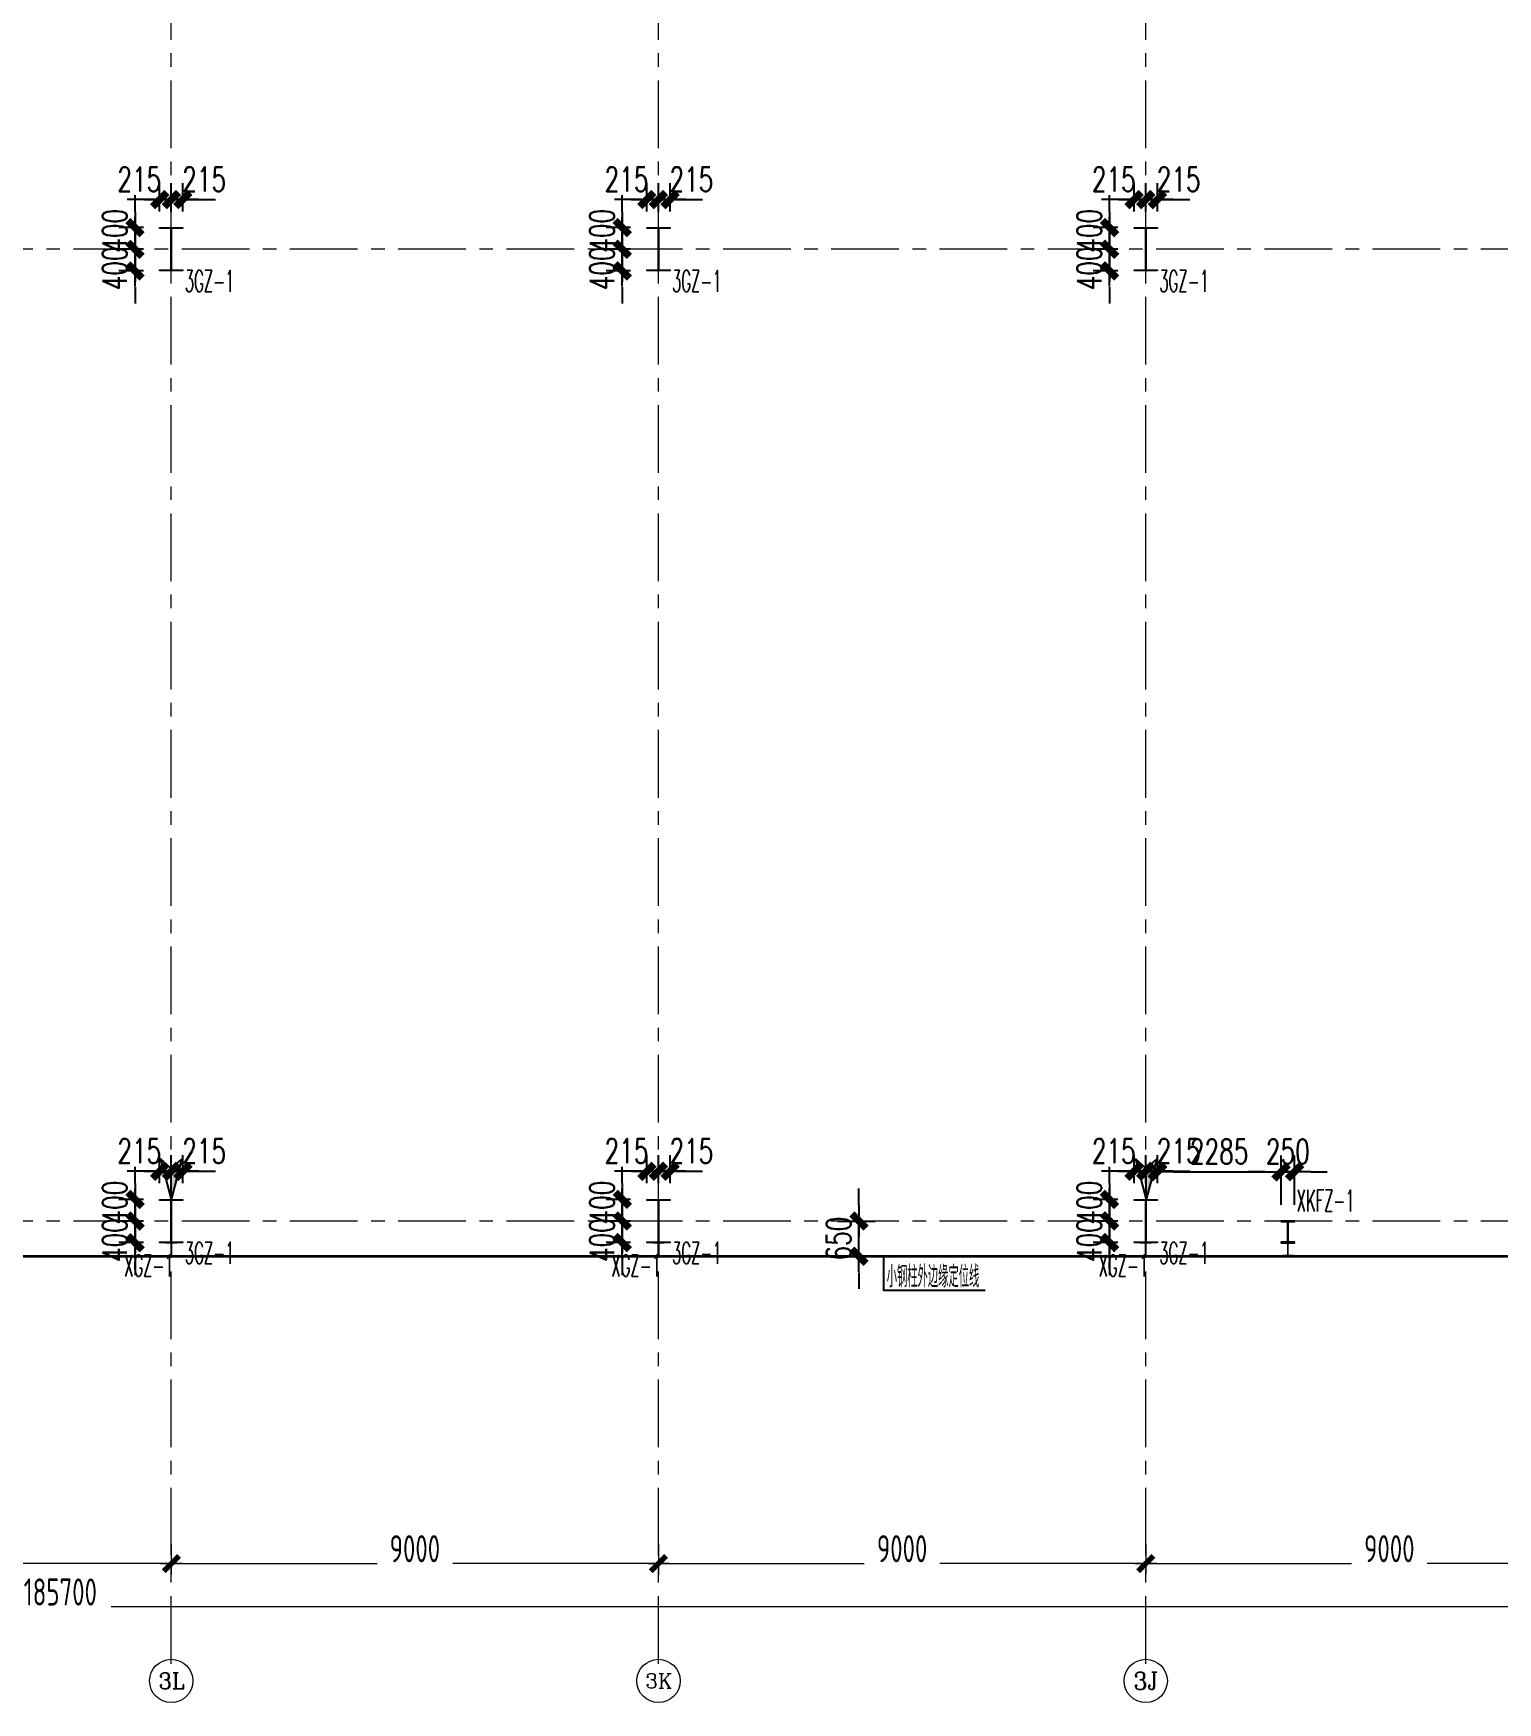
# Model space of a CAD drawing. Extents: x -1201378 to 2367219, y -619313 to 244905.
# Drawn here: x 123695 to 150742, y -264144 to -233310 of the extents above; entities that cross this region are included whole.
import ezdxf
from ezdxf.enums import TextEntityAlignment as Align

# ---------------------------------------------------------------- set-up
doc = ezdxf.new("R2010")
doc.units = 0
doc.header["$LTSCALE"] = 1000
doc.linetypes.add('CENTER', pattern=[2, 1.25, -0.25, 0.25, -0.25])
doc.linetypes.add('HIDDEN', pattern=[0.375, 0.25, -0.125])
doc.layers.get('0').update_dxf_attribs({"linetype": 'CONTINUOUS'})
doc.layers.get('Defpoints').update_dxf_attribs({"linetype": 'CONTINUOUS'})
for name, color, linetype in [('A-AXIS-DP', 126, 'CONTINUOUS'), ('A-WINDOW', 140, 'CONTINUOUS'), ('S-CJGC', 5, 'CONTINUOUS'), ('S-DIMZ', 115, 'CONTINUOUS'), ('S-SGJ', 21, 'CONTINUOUS'), ('S-SHAPE2', 165, 'HIDDEN')]:
    doc.layers.add(name, color=color, linetype=linetype)
for name, color, linetype, lineweight in [('S-axis', 111, 'CONTINUOUS', 0), ('S-col', 2, 'CONTINUOUS', 0), ('S-dote', 5, 'CENTER', 0)]:
    doc.layers.add(name, color=color, linetype=linetype, lineweight=lineweight)
doc.styles.add('_TCH_AXIS', font='COMPLEX', dxfattribs={"bigfont": 'GBCBIG'})
doc.styles.add('SS1', font='tj-romans1.shx', dxfattribs={"width": 0.7, "bigfont": 'tj-hztxt1.shx'})
doc.styles.add('TSSD_Dimension', font='tssdeng.shx', dxfattribs={"width": 0.7, "bigfont": 'hztxt.shx'})
doc.dimstyles.new('S-150-ARCHI', dxfattribs={"dimscale": 150, "dimtxt": 3, "dimasz": 2, "dimexe": 2, "dimexo": 2, "dimgap": 1, "dimtad": 1, "dimdec": 0, "dimzin": 0, "dimdsep": 46, "dimtxsty": 'SS1', "dimblk1": 'TT', "dimblk2": 'TT', "dimsah": 1, "dimcen": 1, "dimclrd": 256, "dimclre": 256, "dimclrt": 256, "dimadec": 0, "dimazin": 0, "dimtfac": 1, "dimtdec": 0, "dimtix": 1, "dimtmove": 2, "dimatfit": 0, "dimldrblk": 'TT', "dimfxl": 2, "dimtolj": 1, "dimtzin": 0, "dimarcsym": 0})
doc.dimstyles.new('TSSD_200_200', dxfattribs={"dimtxt": 500, "dimasz": 200, "dimexe": 200, "dimexo": 500, "dimgap": 200, "dimtad": 1, "dimdec": 0, "dimzin": 0, "dimdsep": 46, "dimtxsty": 'TSSD_Dimension', "dimblk": 'ARCHTICK', "dimcen": 0, "dimdle": 200, "dimclrt": 7, "dimadec": 0, "dimazin": 0, "dimtfac": 1, "dimtdec": 0, "dimtix": 1, "dimtmove": 2, "dimatfit": 3, "dimfxl": 1, "dimtolj": 1, "dimtzin": 0, "dimarcsym": 0})

# ---------------------------------------------------------------- blocks, each defined once
blk = doc.blocks.new('w42343243')
at = {"layer": 'S-col'}
blk.add_lwpolyline([(-165069, 621020), (-164639, 621020), (-164639, 621002), (-164848, 621002), (-164848, 620238), (-164639, 620238), (-164639, 620220), (-165069, 620220), (-165069, 620238), (-164860, 620238), (-164860, 621002), (-165069, 621002)], close=True, dxfattribs=at)
blk = doc.blocks.new('42343')
at = {"layer": 'A-WINDOW'}
for p in [(-54000, -53750), (-45000, -53750), (-36000, -53750), (-54000, -71700), (-45000, -71700), (-36000, -71700)]:
    blk.add_blockref('w42343243', p, dxfattribs=at)
blk = doc.blocks.new('_ArchTick')
at = {"color": 0, "linetype": 'ByBlock', "const_width": 0.5}
blk.add_lwpolyline([(-0.71, -0.71), (0.71, 0.71)], dxfattribs=at)
blk = doc.blocks.new('*D497')
at = {"layer": 'Defpoints', "color": 0, "transparency": 16777216}
for p in [(-182758, -360718), (-173758, -360718), (-173758, -361576)]:
    blk.add_point(p, dxfattribs=at)
at = {"layer": 'S-axis', "color": 0, "lineweight": -2, "transparency": 16777216}
for p, q in [((-182758, -361218), (-182758, -361776)), ((-173758, -361218), (-173758, -361776)), ((-182958, -361576), (-178957, -361576)), ((-173558, -361576), (-177560, -361576))]:
    blk.add_line(p, q, dxfattribs=at)
at = {"layer": 'S-axis', "color": 0, "lineweight": -2, "transparency": 16777216, "xscale": 200, "yscale": 200, "zscale": 200, "rotation": 180}
blk.add_blockref('_ArchTick', (-182758, -361576), dxfattribs=at)
at = {"layer": 'S-axis', "color": 0, "lineweight": -2, "transparency": 16777216, "xscale": 200, "yscale": 200, "zscale": 200}
blk.add_blockref('_ArchTick', (-173758, -361576), dxfattribs=at)
at = {"layer": 'S-axis', "color": 7, "transparency": 16777216, "insert": (-178258, -361301), "char_height": 500, "attachment_point": 5, "style": 'TSSD_Dimension'}
blk.add_mtext('\\A1;9000', dxfattribs=at)
blk = doc.blocks.new('*D498')
at = {"layer": 'Defpoints', "color": 0, "transparency": 16777216}
for p in [(-173758, -360718), (-164758, -360718), (-164758, -361576)]:
    blk.add_point(p, dxfattribs=at)
at = {"layer": 'S-axis', "color": 0, "lineweight": -2, "transparency": 16777216}
for p, q in [((-173758, -361218), (-173758, -361776)), ((-164758, -361218), (-164758, -361776)), ((-173958, -361576), (-169957, -361576)), ((-164558, -361576), (-168560, -361576))]:
    blk.add_line(p, q, dxfattribs=at)
at = {"layer": 'S-axis', "color": 0, "lineweight": -2, "transparency": 16777216, "xscale": 200, "yscale": 200, "zscale": 200, "rotation": 180}
blk.add_blockref('_ArchTick', (-173758, -361576), dxfattribs=at)
at = {"layer": 'S-axis', "color": 0, "lineweight": -2, "transparency": 16777216, "xscale": 200, "yscale": 200, "zscale": 200}
blk.add_blockref('_ArchTick', (-164758, -361576), dxfattribs=at)
at = {"layer": 'S-axis', "color": 7, "transparency": 16777216, "insert": (-169258, -361301), "char_height": 500, "attachment_point": 5, "style": 'TSSD_Dimension'}
blk.add_mtext('\\A1;9000', dxfattribs=at)
blk = doc.blocks.new('*D499')
at = {"layer": 'Defpoints', "color": 0, "transparency": 16777216}
for p in [(-164758, -360718), (-155758, -360718), (-155758, -361576)]:
    blk.add_point(p, dxfattribs=at)
at = {"layer": 'S-axis', "color": 0, "lineweight": -2, "transparency": 16777216}
for p, q in [((-164758, -361218), (-164758, -361776)), ((-155758, -361218), (-155758, -361776)), ((-164958, -361576), (-160957, -361576)), ((-155558, -361576), (-159560, -361576))]:
    blk.add_line(p, q, dxfattribs=at)
at = {"layer": 'S-axis', "color": 0, "lineweight": -2, "transparency": 16777216, "xscale": 200, "yscale": 200, "zscale": 200, "rotation": 180}
blk.add_blockref('_ArchTick', (-164758, -361576), dxfattribs=at)
at = {"layer": 'S-axis', "color": 0, "lineweight": -2, "transparency": 16777216, "xscale": 200, "yscale": 200, "zscale": 200}
blk.add_blockref('_ArchTick', (-155758, -361576), dxfattribs=at)
at = {"layer": 'S-axis', "color": 7, "transparency": 16777216, "insert": (-160258, -361301), "char_height": 500, "attachment_point": 5, "style": 'TSSD_Dimension'}
blk.add_mtext('\\A1;9000', dxfattribs=at)
blk = doc.blocks.new('*D500')
at = {"layer": 'Defpoints', "color": 0, "transparency": 16777216}
for p in [(-155758, -360718), (-146758, -360718), (-146758, -361576)]:
    blk.add_point(p, dxfattribs=at)
at = {"layer": 'S-axis', "color": 0, "lineweight": -2, "transparency": 16777216}
for p, q in [((-155758, -361218), (-155758, -361776)), ((-146758, -361218), (-146758, -361776)), ((-155958, -361576), (-151957, -361576)), ((-146558, -361576), (-150560, -361576))]:
    blk.add_line(p, q, dxfattribs=at)
at = {"layer": 'S-axis', "color": 0, "lineweight": -2, "transparency": 16777216, "xscale": 200, "yscale": 200, "zscale": 200, "rotation": 180}
blk.add_blockref('_ArchTick', (-155758, -361576), dxfattribs=at)
at = {"layer": 'S-axis', "color": 0, "lineweight": -2, "transparency": 16777216, "xscale": 200, "yscale": 200, "zscale": 200}
blk.add_blockref('_ArchTick', (-146758, -361576), dxfattribs=at)
at = {"layer": 'S-axis', "color": 7, "transparency": 16777216, "insert": (-151258, -361301), "char_height": 500, "attachment_point": 5, "style": 'TSSD_Dimension'}
blk.add_mtext('\\A1;9000', dxfattribs=at)
blk = doc.blocks.new('*D458')
at = {"layer": 'Defpoints', "color": 0, "transparency": 16777216}
for p in [(-268658, -360818), (-82958, -360818), (-82958, -362376)]:
    blk.add_point(p, dxfattribs=at)
at = {"layer": 'S-axis', "color": 0, "lineweight": -2, "transparency": 16777216}
for p, q in [((-268658, -361318), (-268658, -362576)), ((-82958, -361318), (-82958, -362576)), ((-268858, -362376), (-176749, -362376)), ((-82758, -362376), (-174868, -362376))]:
    blk.add_line(p, q, dxfattribs=at)
at = {"layer": 'S-axis', "color": 0, "lineweight": -2, "transparency": 16777216, "xscale": 200, "yscale": 200, "zscale": 200, "rotation": 180}
blk.add_blockref('_ArchTick', (-268658, -362376), dxfattribs=at)
at = {"layer": 'S-axis', "color": 0, "lineweight": -2, "transparency": 16777216, "xscale": 200, "yscale": 200, "zscale": 200}
blk.add_blockref('_ArchTick', (-82958, -362376), dxfattribs=at)
at = {"layer": 'S-axis', "color": 7, "transparency": 16777216, "insert": (-175808, -362101), "char_height": 500, "attachment_point": 5, "style": 'TSSD_Dimension'}
blk.add_mtext('\\A1;185700', dxfattribs=at)
blk = doc.blocks.new('TT')
blk.add_line((-0.97, 0), (0.97, 0))
at = {"const_width": 0.45}
blk.add_lwpolyline([(-0.44, -0.44), (0.44, 0.44)], dxfattribs=at)
blk = doc.blocks.new('*D3876')
at = {"layer": 'Defpoints', "color": 0, "transparency": 16777216}
for p in [(126242, -254330), (126242, -254848), (126457, -254848)]:
    blk.add_point(p, dxfattribs=at)
at = {"layer": 'S-DIMZ', "lineweight": -2, "transparency": 16777216}
for p, q in [((126242, -254548), (126242, -254030)), ((126457, -254548), (126457, -254030)), ((125942, -254330), (125642, -254330)), ((126457, -254330), (126242, -254330)), ((126757, -254330), (127057, -254330))]:
    blk.add_line(p, q, dxfattribs=at)
at = {"layer": 'S-DIMZ', "lineweight": -2, "transparency": 16777216, "xscale": 300, "yscale": 300, "zscale": 300}
blk.add_blockref('TT', (126242, -254330), dxfattribs=at)
at = {"layer": 'S-DIMZ', "lineweight": -2, "transparency": 16777216, "xscale": 300, "yscale": 300, "zscale": 300, "rotation": 180}
blk.add_blockref('TT', (126457, -254330), dxfattribs=at)
at = {"layer": 'S-DIMZ', "transparency": 16777216, "insert": (126850, -253955), "char_height": 450, "attachment_point": 5, "style": 'SS1'}
blk.add_mtext('\\A1;215', dxfattribs=at)
blk = doc.blocks.new('*D3877')
at = {"layer": 'Defpoints', "color": 0, "transparency": 16777216}
for p in [(126027, -254330), (126027, -254848), (126242, -254848)]:
    blk.add_point(p, dxfattribs=at)
at = {"layer": 'S-DIMZ', "lineweight": -2, "transparency": 16777216}
for p, q in [((126027, -254548), (126027, -254030)), ((126242, -254548), (126242, -254030)), ((125727, -254330), (125427, -254330)), ((126242, -254330), (126027, -254330)), ((126542, -254330), (126842, -254330))]:
    blk.add_line(p, q, dxfattribs=at)
at = {"layer": 'S-DIMZ', "lineweight": -2, "transparency": 16777216, "xscale": 300, "yscale": 300, "zscale": 300}
blk.add_blockref('TT', (126027, -254330), dxfattribs=at)
at = {"layer": 'S-DIMZ', "lineweight": -2, "transparency": 16777216, "xscale": 300, "yscale": 300, "zscale": 300, "rotation": 180}
blk.add_blockref('TT', (126242, -254330), dxfattribs=at)
at = {"layer": 'S-DIMZ', "transparency": 16777216, "insert": (125651, -253955), "char_height": 450, "attachment_point": 5, "style": 'SS1'}
blk.add_mtext('\\A1;215', dxfattribs=at)
blk = doc.blocks.new('*D3878')
at = {"layer": 'Defpoints', "color": 0, "transparency": 16777216}
for p in [(126027, -254848), (125573, -255248), (126027, -255248)]:
    blk.add_point(p, dxfattribs=at)
at = {"layer": 'S-DIMZ', "lineweight": -2, "transparency": 16777216}
for p, q in [((125573, -254548), (125573, -254248)), ((125727, -254848), (125273, -254848)), ((125573, -254848), (125573, -255248)), ((125727, -255248), (125273, -255248)), ((125573, -255548), (125573, -255848))]:
    blk.add_line(p, q, dxfattribs=at)
at = {"layer": 'S-DIMZ', "lineweight": -2, "transparency": 16777216, "xscale": 300, "yscale": 300, "zscale": 300}
for p, rotation in [((125573, -254848), 270), ((125573, -255248), 90)]:
    blk.add_blockref('TT', p, dxfattribs=dict(at, rotation=rotation))
at = {"layer": 'S-DIMZ', "transparency": 16777216, "insert": (125198, -254908), "char_height": 450, "attachment_point": 5, "rotation": 90, "style": 'SS1'}
blk.add_mtext('\\A1;400', dxfattribs=at)
blk = doc.blocks.new('*D3879')
at = {"layer": 'Defpoints', "color": 0, "transparency": 16777216}
for p in [(126027, -255248), (125573, -255648), (126027, -255648)]:
    blk.add_point(p, dxfattribs=at)
at = {"layer": 'S-DIMZ', "lineweight": -2, "transparency": 16777216}
for p, q in [((125573, -254948), (125573, -254648)), ((125727, -255248), (125273, -255248)), ((125573, -255248), (125573, -255648)), ((125727, -255648), (125273, -255648)), ((125573, -255948), (125573, -256248))]:
    blk.add_line(p, q, dxfattribs=at)
at = {"layer": 'S-DIMZ', "lineweight": -2, "transparency": 16777216, "xscale": 300, "yscale": 300, "zscale": 300}
for p, rotation in [((125573, -255248), 270), ((125573, -255648), 90)]:
    blk.add_blockref('TT', p, dxfattribs=dict(at, rotation=rotation))
at = {"layer": 'S-DIMZ', "transparency": 16777216, "insert": (125198, -255602), "char_height": 450, "attachment_point": 5, "rotation": 90, "style": 'SS1'}
blk.add_mtext('\\A1;400', dxfattribs=at)
blk = doc.blocks.new('*D3880')
at = {"layer": 'Defpoints', "color": 0, "transparency": 16777216}
for p in [(135242, -254330), (135242, -254848), (135457, -254848)]:
    blk.add_point(p, dxfattribs=at)
at = {"layer": 'S-DIMZ', "lineweight": -2, "transparency": 16777216}
for p, q in [((135242, -254548), (135242, -254030)), ((135457, -254548), (135457, -254030)), ((134942, -254330), (134642, -254330)), ((135457, -254330), (135242, -254330)), ((135757, -254330), (136057, -254330))]:
    blk.add_line(p, q, dxfattribs=at)
at = {"layer": 'S-DIMZ', "lineweight": -2, "transparency": 16777216, "xscale": 300, "yscale": 300, "zscale": 300}
blk.add_blockref('TT', (135242, -254330), dxfattribs=at)
at = {"layer": 'S-DIMZ', "lineweight": -2, "transparency": 16777216, "xscale": 300, "yscale": 300, "zscale": 300, "rotation": 180}
blk.add_blockref('TT', (135457, -254330), dxfattribs=at)
at = {"layer": 'S-DIMZ', "transparency": 16777216, "insert": (135850, -253955), "char_height": 450, "attachment_point": 5, "style": 'SS1'}
blk.add_mtext('\\A1;215', dxfattribs=at)
blk = doc.blocks.new('*D3881')
at = {"layer": 'Defpoints', "color": 0, "transparency": 16777216}
for p in [(135027, -254330), (135027, -254848), (135242, -254848)]:
    blk.add_point(p, dxfattribs=at)
at = {"layer": 'S-DIMZ', "lineweight": -2, "transparency": 16777216}
for p, q in [((135027, -254548), (135027, -254030)), ((135242, -254548), (135242, -254030)), ((134727, -254330), (134427, -254330)), ((135242, -254330), (135027, -254330)), ((135542, -254330), (135842, -254330))]:
    blk.add_line(p, q, dxfattribs=at)
at = {"layer": 'S-DIMZ', "lineweight": -2, "transparency": 16777216, "xscale": 300, "yscale": 300, "zscale": 300}
blk.add_blockref('TT', (135027, -254330), dxfattribs=at)
at = {"layer": 'S-DIMZ', "lineweight": -2, "transparency": 16777216, "xscale": 300, "yscale": 300, "zscale": 300, "rotation": 180}
blk.add_blockref('TT', (135242, -254330), dxfattribs=at)
at = {"layer": 'S-DIMZ', "transparency": 16777216, "insert": (134651, -253955), "char_height": 450, "attachment_point": 5, "style": 'SS1'}
blk.add_mtext('\\A1;215', dxfattribs=at)
blk = doc.blocks.new('*D3882')
at = {"layer": 'Defpoints', "color": 0, "transparency": 16777216}
for p in [(135027, -254848), (134573, -255248), (135027, -255248)]:
    blk.add_point(p, dxfattribs=at)
at = {"layer": 'S-DIMZ', "lineweight": -2, "transparency": 16777216}
for p, q in [((134573, -254548), (134573, -254248)), ((134727, -254848), (134273, -254848)), ((134573, -254848), (134573, -255248)), ((134727, -255248), (134273, -255248)), ((134573, -255548), (134573, -255848))]:
    blk.add_line(p, q, dxfattribs=at)
at = {"layer": 'S-DIMZ', "lineweight": -2, "transparency": 16777216, "xscale": 300, "yscale": 300, "zscale": 300}
for p, rotation in [((134573, -254848), 270), ((134573, -255248), 90)]:
    blk.add_blockref('TT', p, dxfattribs=dict(at, rotation=rotation))
at = {"layer": 'S-DIMZ', "transparency": 16777216, "insert": (134198, -254908), "char_height": 450, "attachment_point": 5, "rotation": 90, "style": 'SS1'}
blk.add_mtext('\\A1;400', dxfattribs=at)
blk = doc.blocks.new('*D3883')
at = {"layer": 'Defpoints', "color": 0, "transparency": 16777216}
for p in [(135027, -255248), (134573, -255648), (135027, -255648)]:
    blk.add_point(p, dxfattribs=at)
at = {"layer": 'S-DIMZ', "lineweight": -2, "transparency": 16777216}
for p, q in [((134573, -254948), (134573, -254648)), ((134727, -255248), (134273, -255248)), ((134573, -255248), (134573, -255648)), ((134727, -255648), (134273, -255648)), ((134573, -255948), (134573, -256248))]:
    blk.add_line(p, q, dxfattribs=at)
at = {"layer": 'S-DIMZ', "lineweight": -2, "transparency": 16777216, "xscale": 300, "yscale": 300, "zscale": 300}
for p, rotation in [((134573, -255248), 270), ((134573, -255648), 90)]:
    blk.add_blockref('TT', p, dxfattribs=dict(at, rotation=rotation))
at = {"layer": 'S-DIMZ', "transparency": 16777216, "insert": (134198, -255602), "char_height": 450, "attachment_point": 5, "rotation": 90, "style": 'SS1'}
blk.add_mtext('\\A1;400', dxfattribs=at)
blk = doc.blocks.new('*D3884')
at = {"layer": 'Defpoints', "color": 0, "transparency": 16777216}
for p in [(144242, -254330), (144242, -254848), (144457, -254848)]:
    blk.add_point(p, dxfattribs=at)
at = {"layer": 'S-DIMZ', "lineweight": -2, "transparency": 16777216}
for p, q in [((144242, -254548), (144242, -254030)), ((144457, -254548), (144457, -254030)), ((143942, -254330), (143642, -254330)), ((144457, -254330), (144242, -254330)), ((144757, -254330), (145057, -254330))]:
    blk.add_line(p, q, dxfattribs=at)
at = {"layer": 'S-DIMZ', "lineweight": -2, "transparency": 16777216, "xscale": 300, "yscale": 300, "zscale": 300}
blk.add_blockref('TT', (144242, -254330), dxfattribs=at)
at = {"layer": 'S-DIMZ', "lineweight": -2, "transparency": 16777216, "xscale": 300, "yscale": 300, "zscale": 300, "rotation": 180}
blk.add_blockref('TT', (144457, -254330), dxfattribs=at)
at = {"layer": 'S-DIMZ', "transparency": 16777216, "insert": (144850, -253955), "char_height": 450, "attachment_point": 5, "style": 'SS1'}
blk.add_mtext('\\A1;215', dxfattribs=at)
blk = doc.blocks.new('*D3885')
at = {"layer": 'Defpoints', "color": 0, "transparency": 16777216}
for p in [(144027, -254330), (144027, -254848), (144242, -254848)]:
    blk.add_point(p, dxfattribs=at)
at = {"layer": 'S-DIMZ', "lineweight": -2, "transparency": 16777216}
for p, q in [((144027, -254548), (144027, -254030)), ((144242, -254548), (144242, -254030)), ((143727, -254330), (143427, -254330)), ((144242, -254330), (144027, -254330)), ((144542, -254330), (144842, -254330))]:
    blk.add_line(p, q, dxfattribs=at)
at = {"layer": 'S-DIMZ', "lineweight": -2, "transparency": 16777216, "xscale": 300, "yscale": 300, "zscale": 300}
blk.add_blockref('TT', (144027, -254330), dxfattribs=at)
at = {"layer": 'S-DIMZ', "lineweight": -2, "transparency": 16777216, "xscale": 300, "yscale": 300, "zscale": 300, "rotation": 180}
blk.add_blockref('TT', (144242, -254330), dxfattribs=at)
at = {"layer": 'S-DIMZ', "transparency": 16777216, "insert": (143651, -253955), "char_height": 450, "attachment_point": 5, "style": 'SS1'}
blk.add_mtext('\\A1;215', dxfattribs=at)
blk = doc.blocks.new('*D3886')
at = {"layer": 'Defpoints', "color": 0, "transparency": 16777216}
for p in [(144027, -254848), (143573, -255248), (144027, -255248)]:
    blk.add_point(p, dxfattribs=at)
at = {"layer": 'S-DIMZ', "lineweight": -2, "transparency": 16777216}
for p, q in [((143573, -254548), (143573, -254248)), ((143727, -254848), (143273, -254848)), ((143573, -254848), (143573, -255248)), ((143727, -255248), (143273, -255248)), ((143573, -255548), (143573, -255848))]:
    blk.add_line(p, q, dxfattribs=at)
at = {"layer": 'S-DIMZ', "lineweight": -2, "transparency": 16777216, "xscale": 300, "yscale": 300, "zscale": 300}
for p, rotation in [((143573, -254848), 270), ((143573, -255248), 90)]:
    blk.add_blockref('TT', p, dxfattribs=dict(at, rotation=rotation))
at = {"layer": 'S-DIMZ', "transparency": 16777216, "insert": (143198, -254908), "char_height": 450, "attachment_point": 5, "rotation": 90, "style": 'SS1'}
blk.add_mtext('\\A1;400', dxfattribs=at)
blk = doc.blocks.new('*D3887')
at = {"layer": 'Defpoints', "color": 0, "transparency": 16777216}
for p in [(144027, -255248), (143573, -255648), (144027, -255648)]:
    blk.add_point(p, dxfattribs=at)
at = {"layer": 'S-DIMZ', "lineweight": -2, "transparency": 16777216}
for p, q in [((143573, -254948), (143573, -254648)), ((143727, -255248), (143273, -255248)), ((143573, -255248), (143573, -255648)), ((143727, -255648), (143273, -255648)), ((143573, -255948), (143573, -256248))]:
    blk.add_line(p, q, dxfattribs=at)
at = {"layer": 'S-DIMZ', "lineweight": -2, "transparency": 16777216, "xscale": 300, "yscale": 300, "zscale": 300}
for p, rotation in [((143573, -255248), 270), ((143573, -255648), 90)]:
    blk.add_blockref('TT', p, dxfattribs=dict(at, rotation=rotation))
at = {"layer": 'S-DIMZ', "transparency": 16777216, "insert": (143198, -255602), "char_height": 450, "attachment_point": 5, "rotation": 90, "style": 'SS1'}
blk.add_mtext('\\A1;400', dxfattribs=at)
blk = doc.blocks.new('*D3996')
at = {"layer": 'Defpoints', "color": 0, "transparency": 16777216}
for p in [(126242, -236380), (126242, -236898), (126457, -236898)]:
    blk.add_point(p, dxfattribs=at)
at = {"layer": 'S-DIMZ', "lineweight": -2, "transparency": 16777216}
for p, q in [((126242, -236598), (126242, -236080)), ((126457, -236598), (126457, -236080)), ((125942, -236380), (125642, -236380)), ((126457, -236380), (126242, -236380)), ((126757, -236380), (127057, -236380))]:
    blk.add_line(p, q, dxfattribs=at)
at = {"layer": 'S-DIMZ', "lineweight": -2, "transparency": 16777216, "xscale": 300, "yscale": 300, "zscale": 300}
blk.add_blockref('TT', (126242, -236380), dxfattribs=at)
at = {"layer": 'S-DIMZ', "lineweight": -2, "transparency": 16777216, "xscale": 300, "yscale": 300, "zscale": 300, "rotation": 180}
blk.add_blockref('TT', (126457, -236380), dxfattribs=at)
at = {"layer": 'S-DIMZ', "transparency": 16777216, "insert": (126850, -236005), "char_height": 450, "attachment_point": 5, "style": 'SS1'}
blk.add_mtext('\\A1;215', dxfattribs=at)
blk = doc.blocks.new('*D3997')
at = {"layer": 'Defpoints', "color": 0, "transparency": 16777216}
for p in [(126027, -236380), (126027, -236898), (126242, -236898)]:
    blk.add_point(p, dxfattribs=at)
at = {"layer": 'S-DIMZ', "lineweight": -2, "transparency": 16777216}
for p, q in [((126027, -236598), (126027, -236080)), ((126242, -236598), (126242, -236080)), ((125727, -236380), (125427, -236380)), ((126242, -236380), (126027, -236380)), ((126542, -236380), (126842, -236380))]:
    blk.add_line(p, q, dxfattribs=at)
at = {"layer": 'S-DIMZ', "lineweight": -2, "transparency": 16777216, "xscale": 300, "yscale": 300, "zscale": 300}
blk.add_blockref('TT', (126027, -236380), dxfattribs=at)
at = {"layer": 'S-DIMZ', "lineweight": -2, "transparency": 16777216, "xscale": 300, "yscale": 300, "zscale": 300, "rotation": 180}
blk.add_blockref('TT', (126242, -236380), dxfattribs=at)
at = {"layer": 'S-DIMZ', "transparency": 16777216, "insert": (125651, -236005), "char_height": 450, "attachment_point": 5, "style": 'SS1'}
blk.add_mtext('\\A1;215', dxfattribs=at)
blk = doc.blocks.new('*D3998')
at = {"layer": 'Defpoints', "color": 0, "transparency": 16777216}
for p in [(126027, -236898), (125573, -237298), (126027, -237298)]:
    blk.add_point(p, dxfattribs=at)
at = {"layer": 'S-DIMZ', "lineweight": -2, "transparency": 16777216}
for p, q in [((125573, -236598), (125573, -236298)), ((125727, -236898), (125273, -236898)), ((125573, -236898), (125573, -237298)), ((125727, -237298), (125273, -237298)), ((125573, -237598), (125573, -237898))]:
    blk.add_line(p, q, dxfattribs=at)
at = {"layer": 'S-DIMZ', "lineweight": -2, "transparency": 16777216, "xscale": 300, "yscale": 300, "zscale": 300}
for p, rotation in [((125573, -236898), 270), ((125573, -237298), 90)]:
    blk.add_blockref('TT', p, dxfattribs=dict(at, rotation=rotation))
at = {"layer": 'S-DIMZ', "transparency": 16777216, "insert": (125198, -236958), "char_height": 450, "attachment_point": 5, "rotation": 90, "style": 'SS1'}
blk.add_mtext('\\A1;400', dxfattribs=at)
blk = doc.blocks.new('*D3999')
at = {"layer": 'Defpoints', "color": 0, "transparency": 16777216}
for p in [(126027, -237298), (125573, -237698), (126027, -237698)]:
    blk.add_point(p, dxfattribs=at)
at = {"layer": 'S-DIMZ', "lineweight": -2, "transparency": 16777216}
for p, q in [((125573, -236998), (125573, -236698)), ((125727, -237298), (125273, -237298)), ((125573, -237298), (125573, -237698)), ((125727, -237698), (125273, -237698)), ((125573, -237998), (125573, -238298))]:
    blk.add_line(p, q, dxfattribs=at)
at = {"layer": 'S-DIMZ', "lineweight": -2, "transparency": 16777216, "xscale": 300, "yscale": 300, "zscale": 300}
for p, rotation in [((125573, -237298), 270), ((125573, -237698), 90)]:
    blk.add_blockref('TT', p, dxfattribs=dict(at, rotation=rotation))
at = {"layer": 'S-DIMZ', "transparency": 16777216, "insert": (125198, -237652), "char_height": 450, "attachment_point": 5, "rotation": 90, "style": 'SS1'}
blk.add_mtext('\\A1;400', dxfattribs=at)
blk = doc.blocks.new('*D3925')
at = {"layer": 'Defpoints', "color": 0, "transparency": 16777216}
for p in [(135242, -236380), (135242, -236898), (135457, -236898)]:
    blk.add_point(p, dxfattribs=at)
at = {"layer": 'S-DIMZ', "lineweight": -2, "transparency": 16777216}
for p, q in [((135242, -236598), (135242, -236080)), ((135457, -236598), (135457, -236080)), ((134942, -236380), (134642, -236380)), ((135457, -236380), (135242, -236380)), ((135757, -236380), (136057, -236380))]:
    blk.add_line(p, q, dxfattribs=at)
at = {"layer": 'S-DIMZ', "lineweight": -2, "transparency": 16777216, "xscale": 300, "yscale": 300, "zscale": 300}
blk.add_blockref('TT', (135242, -236380), dxfattribs=at)
at = {"layer": 'S-DIMZ', "lineweight": -2, "transparency": 16777216, "xscale": 300, "yscale": 300, "zscale": 300, "rotation": 180}
blk.add_blockref('TT', (135457, -236380), dxfattribs=at)
at = {"layer": 'S-DIMZ', "transparency": 16777216, "insert": (135850, -236005), "char_height": 450, "attachment_point": 5, "style": 'SS1'}
blk.add_mtext('\\A1;215', dxfattribs=at)
blk = doc.blocks.new('*D3993')
at = {"layer": 'Defpoints', "color": 0, "transparency": 16777216}
for p in [(135027, -236380), (135027, -236898), (135242, -236898)]:
    blk.add_point(p, dxfattribs=at)
at = {"layer": 'S-DIMZ', "lineweight": -2, "transparency": 16777216}
for p, q in [((135027, -236598), (135027, -236080)), ((135242, -236598), (135242, -236080)), ((134727, -236380), (134427, -236380)), ((135242, -236380), (135027, -236380)), ((135542, -236380), (135842, -236380))]:
    blk.add_line(p, q, dxfattribs=at)
at = {"layer": 'S-DIMZ', "lineweight": -2, "transparency": 16777216, "xscale": 300, "yscale": 300, "zscale": 300}
blk.add_blockref('TT', (135027, -236380), dxfattribs=at)
at = {"layer": 'S-DIMZ', "lineweight": -2, "transparency": 16777216, "xscale": 300, "yscale": 300, "zscale": 300, "rotation": 180}
blk.add_blockref('TT', (135242, -236380), dxfattribs=at)
at = {"layer": 'S-DIMZ', "transparency": 16777216, "insert": (134651, -236005), "char_height": 450, "attachment_point": 5, "style": 'SS1'}
blk.add_mtext('\\A1;215', dxfattribs=at)
blk = doc.blocks.new('*D3994')
at = {"layer": 'Defpoints', "color": 0, "transparency": 16777216}
for p in [(135027, -236898), (134573, -237298), (135027, -237298)]:
    blk.add_point(p, dxfattribs=at)
at = {"layer": 'S-DIMZ', "lineweight": -2, "transparency": 16777216}
for p, q in [((134573, -236598), (134573, -236298)), ((134727, -236898), (134273, -236898)), ((134573, -236898), (134573, -237298)), ((134727, -237298), (134273, -237298)), ((134573, -237598), (134573, -237898))]:
    blk.add_line(p, q, dxfattribs=at)
at = {"layer": 'S-DIMZ', "lineweight": -2, "transparency": 16777216, "xscale": 300, "yscale": 300, "zscale": 300}
for p, rotation in [((134573, -236898), 270), ((134573, -237298), 90)]:
    blk.add_blockref('TT', p, dxfattribs=dict(at, rotation=rotation))
at = {"layer": 'S-DIMZ', "transparency": 16777216, "insert": (134198, -236958), "char_height": 450, "attachment_point": 5, "rotation": 90, "style": 'SS1'}
blk.add_mtext('\\A1;400', dxfattribs=at)
blk = doc.blocks.new('*D3995')
at = {"layer": 'Defpoints', "color": 0, "transparency": 16777216}
for p in [(135027, -237298), (134573, -237698), (135027, -237698)]:
    blk.add_point(p, dxfattribs=at)
at = {"layer": 'S-DIMZ', "lineweight": -2, "transparency": 16777216}
for p, q in [((134573, -236998), (134573, -236698)), ((134727, -237298), (134273, -237298)), ((134573, -237298), (134573, -237698)), ((134727, -237698), (134273, -237698)), ((134573, -237998), (134573, -238298))]:
    blk.add_line(p, q, dxfattribs=at)
at = {"layer": 'S-DIMZ', "lineweight": -2, "transparency": 16777216, "xscale": 300, "yscale": 300, "zscale": 300}
for p, rotation in [((134573, -237298), 270), ((134573, -237698), 90)]:
    blk.add_blockref('TT', p, dxfattribs=dict(at, rotation=rotation))
at = {"layer": 'S-DIMZ', "transparency": 16777216, "insert": (134198, -237652), "char_height": 450, "attachment_point": 5, "rotation": 90, "style": 'SS1'}
blk.add_mtext('\\A1;400', dxfattribs=at)
blk = doc.blocks.new('*D4000')
at = {"layer": 'Defpoints', "color": 0, "transparency": 16777216}
for p in [(144242, -236380), (144242, -236898), (144457, -236898)]:
    blk.add_point(p, dxfattribs=at)
at = {"layer": 'S-DIMZ', "lineweight": -2, "transparency": 16777216}
for p, q in [((144242, -236598), (144242, -236080)), ((144457, -236598), (144457, -236080)), ((143942, -236380), (143642, -236380)), ((144457, -236380), (144242, -236380)), ((144757, -236380), (145057, -236380))]:
    blk.add_line(p, q, dxfattribs=at)
at = {"layer": 'S-DIMZ', "lineweight": -2, "transparency": 16777216, "xscale": 300, "yscale": 300, "zscale": 300}
blk.add_blockref('TT', (144242, -236380), dxfattribs=at)
at = {"layer": 'S-DIMZ', "lineweight": -2, "transparency": 16777216, "xscale": 300, "yscale": 300, "zscale": 300, "rotation": 180}
blk.add_blockref('TT', (144457, -236380), dxfattribs=at)
at = {"layer": 'S-DIMZ', "transparency": 16777216, "insert": (144850, -236005), "char_height": 450, "attachment_point": 5, "style": 'SS1'}
blk.add_mtext('\\A1;215', dxfattribs=at)
blk = doc.blocks.new('*D4001')
at = {"layer": 'Defpoints', "color": 0, "transparency": 16777216}
for p in [(144027, -236380), (144027, -236898), (144242, -236898)]:
    blk.add_point(p, dxfattribs=at)
at = {"layer": 'S-DIMZ', "lineweight": -2, "transparency": 16777216}
for p, q in [((144027, -236598), (144027, -236080)), ((144242, -236598), (144242, -236080)), ((143727, -236380), (143427, -236380)), ((144242, -236380), (144027, -236380)), ((144542, -236380), (144842, -236380))]:
    blk.add_line(p, q, dxfattribs=at)
at = {"layer": 'S-DIMZ', "lineweight": -2, "transparency": 16777216, "xscale": 300, "yscale": 300, "zscale": 300}
blk.add_blockref('TT', (144027, -236380), dxfattribs=at)
at = {"layer": 'S-DIMZ', "lineweight": -2, "transparency": 16777216, "xscale": 300, "yscale": 300, "zscale": 300, "rotation": 180}
blk.add_blockref('TT', (144242, -236380), dxfattribs=at)
at = {"layer": 'S-DIMZ', "transparency": 16777216, "insert": (143651, -236005), "char_height": 450, "attachment_point": 5, "style": 'SS1'}
blk.add_mtext('\\A1;215', dxfattribs=at)
blk = doc.blocks.new('*D4002')
at = {"layer": 'Defpoints', "color": 0, "transparency": 16777216}
for p in [(144027, -236898), (143573, -237298), (144027, -237298)]:
    blk.add_point(p, dxfattribs=at)
at = {"layer": 'S-DIMZ', "lineweight": -2, "transparency": 16777216}
for p, q in [((143573, -236598), (143573, -236298)), ((143727, -236898), (143273, -236898)), ((143573, -236898), (143573, -237298)), ((143727, -237298), (143273, -237298)), ((143573, -237598), (143573, -237898))]:
    blk.add_line(p, q, dxfattribs=at)
at = {"layer": 'S-DIMZ', "lineweight": -2, "transparency": 16777216, "xscale": 300, "yscale": 300, "zscale": 300}
for p, rotation in [((143573, -236898), 270), ((143573, -237298), 90)]:
    blk.add_blockref('TT', p, dxfattribs=dict(at, rotation=rotation))
at = {"layer": 'S-DIMZ', "transparency": 16777216, "insert": (143198, -236958), "char_height": 450, "attachment_point": 5, "rotation": 90, "style": 'SS1'}
blk.add_mtext('\\A1;400', dxfattribs=at)
blk = doc.blocks.new('*D4003')
at = {"layer": 'Defpoints', "color": 0, "transparency": 16777216}
for p in [(144027, -237298), (143573, -237698), (144027, -237698)]:
    blk.add_point(p, dxfattribs=at)
at = {"layer": 'S-DIMZ', "lineweight": -2, "transparency": 16777216}
for p, q in [((143573, -236998), (143573, -236698)), ((143727, -237298), (143273, -237298)), ((143573, -237298), (143573, -237698)), ((143727, -237698), (143273, -237698)), ((143573, -237998), (143573, -238298))]:
    blk.add_line(p, q, dxfattribs=at)
at = {"layer": 'S-DIMZ', "lineweight": -2, "transparency": 16777216, "xscale": 300, "yscale": 300, "zscale": 300}
for p, rotation in [((143573, -237298), 270), ((143573, -237698), 90)]:
    blk.add_blockref('TT', p, dxfattribs=dict(at, rotation=rotation))
at = {"layer": 'S-DIMZ', "transparency": 16777216, "insert": (143198, -237652), "char_height": 450, "attachment_point": 5, "rotation": 90, "style": 'SS1'}
blk.add_mtext('\\A1;400', dxfattribs=at)
blk = doc.blocks.new('*D6488')
at = {"layer": 'Defpoints', "color": 0, "transparency": 16777216}
for p in [(138254, -255248), (138945, -255248), (138254, -255898)]:
    blk.add_point(p, dxfattribs=at)
at = {"layer": 'S-SGJ', "lineweight": -2, "transparency": 16777216}
for p, q in [((138945, -254948), (138945, -254648)), ((138554, -255248), (139245, -255248)), ((138945, -255898), (138945, -255248)), ((138554, -255898), (139245, -255898)), ((138945, -256198), (138945, -256498))]:
    blk.add_line(p, q, dxfattribs=at)
at = {"layer": 'S-SGJ', "lineweight": -2, "transparency": 16777216, "xscale": 300, "yscale": 300, "zscale": 300}
for p, rotation in [((138945, -255248), 270), ((138945, -255898), 90)]:
    blk.add_blockref('TT', p, dxfattribs=dict(at, rotation=rotation))
at = {"layer": 'S-SGJ', "transparency": 16777216, "insert": (138570, -255573), "char_height": 450, "attachment_point": 5, "rotation": 90, "style": 'SS1'}
blk.add_mtext('\\A1;650', dxfattribs=at)
blk = doc.blocks.new('S-CJGC')
at = {"layer": 'S-CJGC'}
for p, q in [((-131, -119), (0, 381)), ((131, -119), (0, 381)), ((0, 381), (0, 0)), ((0, 0), (-131, -119)), ((0, 0), (131, -119))]:
    blk.add_line(p, q, dxfattribs=at)
blk.add_solid([(131, -119), (0, 0), (0, 381)], dxfattribs=at)
blk = doc.blocks.new('*D6681')
at = {"layer": 'Defpoints', "color": 0, "transparency": 16777216}
for p in [(146742, -254339), (144457, -254848), (146742, -255248)]:
    blk.add_point(p, dxfattribs=at)
at = {"layer": 'S-DIMZ', "lineweight": -2, "transparency": 16777216}
for p, q in [((144457, -254548), (144457, -254039)), ((146742, -254948), (146742, -254039)), ((144757, -254339), (146442, -254339))]:
    blk.add_line(p, q, dxfattribs=at)
at = {"layer": 'S-DIMZ', "lineweight": -2, "transparency": 16777216, "xscale": 300, "yscale": 300, "zscale": 300, "rotation": 180}
blk.add_blockref('TT', (144457, -254339), dxfattribs=at)
at = {"layer": 'S-DIMZ', "lineweight": -2, "transparency": 16777216, "xscale": 300, "yscale": 300, "zscale": 300}
blk.add_blockref('TT', (146742, -254339), dxfattribs=at)
at = {"layer": 'S-DIMZ', "transparency": 16777216, "insert": (145599, -253964), "char_height": 450, "attachment_point": 5, "style": 'SS1'}
blk.add_mtext('\\A1;2285', dxfattribs=at)
blk = doc.blocks.new('*D6682')
at = {"layer": 'Defpoints', "color": 0, "transparency": 16777216}
for p in [(146992, -254339), (146742, -255248), (146992, -255248)]:
    blk.add_point(p, dxfattribs=at)
at = {"layer": 'S-DIMZ', "lineweight": -2, "transparency": 16777216}
for p, q in [((146742, -254948), (146742, -254039)), ((146992, -254948), (146992, -254039)), ((146442, -254339), (146142, -254339)), ((146742, -254339), (146992, -254339)), ((147292, -254339), (147592, -254339))]:
    blk.add_line(p, q, dxfattribs=at)
at = {"layer": 'S-DIMZ', "lineweight": -2, "transparency": 16777216, "xscale": 300, "yscale": 300, "zscale": 300}
blk.add_blockref('TT', (146742, -254339), dxfattribs=at)
at = {"layer": 'S-DIMZ', "lineweight": -2, "transparency": 16777216, "xscale": 300, "yscale": 300, "zscale": 300, "rotation": 180}
blk.add_blockref('TT', (146992, -254339), dxfattribs=at)
at = {"layer": 'S-DIMZ', "transparency": 16777216, "insert": (146867, -253964), "char_height": 450, "attachment_point": 5, "style": 'SS1'}
blk.add_mtext('\\A1;250', dxfattribs=at)
blk = doc.blocks.new('3#轴网')
at = {"layer": 'S-axis'}
for centre in [(-173758.5, -363744.2), (-164758.5, -363744.2), (-155758.5, -363744.2)]:
    blk.add_circle(centre, 400, dxfattribs=at)
at = {"layer": 'S-dote'}
for p, q in [((-173758.5, -363428.2), (-173758.5, -277944.2)), ((-164758.5, -363428.2), (-164758.5, -277944.2)), ((-155758.5, -363428.2), (-155758.5, -277944.2)), ((-78316.2, -337298.2), (-273210.6, -337298.2)), ((-78316.2, -355248.2), (-273210.6, -355248.2))]:
    blk.add_line(p, q, dxfattribs=at)
at = {"layer": 'S-axis', "style": '_TCH_AXIS'}
for s, height, p, p2 in [('3L', 294.28, (-173996.7, -363891.4), (-173520.2, -363891.4)), ('3K', 270.86, (-165003.5, -363879.7), (-164513.4, -363879.7)), ('3J', 321.14, (-155987.8, -363904.8), (-155529.1, -363904.8))]:
    blk.add_text(s, height=height, dxfattribs=at).set_placement(p, p2, align=Align.FIT)
at = {"layer": 'S-axis'}
for base, p1, p2, picture, middle in [((-173758.5, -361576), (-182758.5, -360718), (-173758.5, -360718), '*D497', (-178258.5, -361301)), ((-164758.5, -361576), (-173758.5, -360718), (-164758.5, -360718), '*D498', (-169258.5, -361301)), ((-155758.5, -361576), (-164758.5, -360718), (-155758.5, -360718), '*D499', (-160258.5, -361301)), ((-146758.5, -361576), (-155758.5, -360718), (-146758.5, -360718), '*D500', (-151258.5, -361301)), ((-82958.5, -362376), (-268658.5, -360818), (-82958.5, -360818), '*D458', (-175808.5, -362101))]:
    dim = blk.add_linear_dim(base=base, p1=p1, p2=p2, angle=0, dimstyle='TSSD_200_200', dxfattribs=at)
    dim.commit()
    dim.dimension.update_dxf_attribs({"geometry": picture, "text_midpoint": middle, "dimtype": 161})

msp = doc.modelspace()

# ---------------------------------------------------------------- linework, layer by layer
at = {"layer": 'A-AXIS-DP', "color": 1, "ltscale": 10000}
msp.add_lwpolyline([(146991.5, -255248.2), (146741.5, -255248.2), (146741.5, -255260.2), (146862.5, -255260.2), (146862.5, -255636.2), (146741.5, -255636.2), (146741.5, -255648.2), (146991.5, -255648.2), (146991.5, -255636.2), (146870.5, -255636.2), (146870.5, -255260.2), (146991.5, -255260.2)], close=True, dxfattribs=at)
at = {"layer": 'S-col'}
for points in [[(126341.5, -255898.2), (126141.5, -255898.2), (126141.5, -255886.2), (126237.5, -255886.2), (126237.5, -255660.2), (126141.5, -255660.2), (126141.5, -255648.2), (126341.5, -255648.2), (126341.5, -255660.2), (126245.5, -255660.2), (126245.5, -255886.2), (126341.5, -255886.2)], [(135341.5, -255898.2), (135141.5, -255898.2), (135141.5, -255886.2), (135237.5, -255886.2), (135237.5, -255660.2), (135141.5, -255660.2), (135141.5, -255648.2), (135341.5, -255648.2), (135341.5, -255660.2), (135245.5, -255660.2), (135245.5, -255886.2), (135341.5, -255886.2)], [(144341.5, -255898.2), (144141.5, -255898.2), (144141.5, -255886.2), (144237.5, -255886.2), (144237.5, -255660.2), (144141.5, -255660.2), (144141.5, -255648.2), (144341.5, -255648.2), (144341.5, -255660.2), (144245.5, -255660.2), (144245.5, -255886.2), (144341.5, -255886.2)]]:
    msp.add_lwpolyline(points, close=True, dxfattribs=at)
at = {"layer": 'S-col', "color": 3}
msp.add_lwpolyline([(146766.5, -255898.2), (146966.5, -255898.2), (146966.5, -255886.2), (146870.5, -255886.2), (146870.5, -255660.2), (146966.5, -255660.2), (146966.5, -255648.2), (146766.5, -255648.2), (146766.5, -255660.2), (146862.5, -255660.2), (146862.5, -255886.2), (146766.5, -255886.2)], close=True, dxfattribs=at)
at = {"layer": 'S-SGJ'}
msp.add_lwpolyline([(141274.3, -256530.5), (139402.1, -256530.5), (139402.1, -255898.2)], dxfattribs=at)
at = {"layer": 'S-SHAPE2', "ltscale": 2, "const_width": 50}
msp.add_lwpolyline([(216991.5, -183448.2), (216991.5, -182798.1), (48918.8, -182798.1), (31391.5, -236773.7), (31391.5, -255898.2), (216991.5, -255898.2), (216991.5, -255148.2)], dxfattribs=at)

# ---------------------------------------------------------------- block references
at = {"layer": 'S-axis'}
msp.add_blockref('3#轴网', (300000, 100000), dxfattribs=at)
at = {"layer": 'S-CJGC', "xscale": -1.5, "yscale": 1.5, "zscale": 1.5, "rotation": 180}
for p in [(126241.5, -254276.5), (144247.5, -254276.5)]:
    msp.add_blockref('S-CJGC', p, dxfattribs=at)
at = {"layer": 'S-col'}
msp.add_blockref('42343', (345095.7, -804168.2), dxfattribs=at)

# ---------------------------------------------------------------- texts
at = {"layer": 'S-SGJ', "style": 'SS1', "width": 0.5}
for s, p in [('3GZ-1', (126492.2, -237887.1)), ('3GZ-1', (135492.2, -237887.1)), ('3GZ-1', (144492.2, -237887.1)), ('XKFZ-1', (147032, -254874.4)), ('XGZ-1', (125371.6, -256070.3)), ('3GZ-1', (126492.2, -255837.1)), ('XGZ-1', (134371.6, -256070.3)), ('3GZ-1', (135492.2, -255837.1)), ('XGZ-1', (143371.6, -256070.3)), ('3GZ-1', (144492.2, -255837.1)), ('小钢柱外边缘定位线', (139457.6, -256274.2))]:
    msp.add_text(s, height=400, dxfattribs=at).set_placement(p, align=Align.MIDDLE_LEFT)

# ---------------------------------------------------------------- dimensions: what is measured, and where the dimension line sits
at = {"layer": 'S-DIMZ'}
for base, p1, p2, picture, middle in [((126026.5, -236380.4), (126241.5, -236898.2), (126026.5, -236898.2), '*D3997', (125651, -236005.4)), ((126241.5, -236380.4), (126456.5, -236898.2), (126241.5, -236898.2), '*D3996', (126849.5, -236005.4)), ((135026.5, -236380.4), (135241.5, -236898.2), (135026.5, -236898.2), '*D3993', (134651, -236005.4)), ((135241.5, -236380.4), (135456.5, -236898.2), (135241.5, -236898.2), '*D3925', (135849.5, -236005.4)), ((144026.5, -236380.4), (144241.5, -236898.2), (144026.5, -236898.2), '*D4001', (143651, -236005.4)), ((144241.5, -236380.4), (144456.5, -236898.2), (144241.5, -236898.2), '*D4000', (144849.5, -236005.4)), ((126026.5, -254330.4), (126241.5, -254848.2), (126026.5, -254848.2), '*D3877', (125651, -253955.4)), ((126241.5, -254330.4), (126456.5, -254848.2), (126241.5, -254848.2), '*D3876', (126849.5, -253955.4)), ((135026.5, -254330.4), (135241.5, -254848.2), (135026.5, -254848.2), '*D3881', (134651, -253955.4)), ((135241.5, -254330.4), (135456.5, -254848.2), (135241.5, -254848.2), '*D3880', (135849.5, -253955.4)), ((144026.5, -254330.4), (144241.5, -254848.2), (144026.5, -254848.2), '*D3885', (143651, -253955.4)), ((144241.5, -254330.4), (144456.5, -254848.2), (144241.5, -254848.2), '*D3884', (144849.5, -253955.4))]:
    dim = msp.add_linear_dim(base=base, p1=p1, p2=p2, dimstyle='S-150-ARCHI', dxfattribs=at)
    dim.commit()
    dim.dimension.update_dxf_attribs({"geometry": picture, "text_midpoint": middle, "dimtype": 160})
for base, p1, p2, picture, middle in [((125573.4, -237298.2), (126026.5, -236898.2), (126026.5, -237298.2), '*D3998', (125198.4, -236958.2)), ((134573.4, -237298.2), (135026.5, -236898.2), (135026.5, -237298.2), '*D3994', (134198.4, -236958.2)), ((143573.4, -237298.2), (144026.5, -236898.2), (144026.5, -237298.2), '*D4002', (143198.4, -236958.2)), ((125573.4, -237698.2), (126026.5, -237298.2), (126026.5, -237698.2), '*D3999', (125198.4, -237652.1)), ((134573.4, -237698.2), (135026.5, -237298.2), (135026.5, -237698.2), '*D3995', (134198.4, -237652.1)), ((143573.4, -237698.2), (144026.5, -237298.2), (144026.5, -237698.2), '*D4003', (143198.4, -237652.1)), ((125573.4, -255248.2), (126026.5, -254848.2), (126026.5, -255248.2), '*D3878', (125198.4, -254908.2)), ((134573.4, -255248.2), (135026.5, -254848.2), (135026.5, -255248.2), '*D3882', (134198.4, -254908.2)), ((143573.4, -255248.2), (144026.5, -254848.2), (144026.5, -255248.2), '*D3886', (143198.4, -254908.2)), ((125573.4, -255648.2), (126026.5, -255248.2), (126026.5, -255648.2), '*D3879', (125198.4, -255602.1)), ((134573.4, -255648.2), (135026.5, -255248.2), (135026.5, -255648.2), '*D3883', (134198.4, -255602.1)), ((143573.4, -255648.2), (144026.5, -255248.2), (144026.5, -255648.2), '*D3887', (143198.4, -255602.1))]:
    dim = msp.add_linear_dim(base=base, p1=p1, p2=p2, angle=90, dimstyle='S-150-ARCHI', dxfattribs=at)
    dim.commit()
    dim.dimension.update_dxf_attribs({"geometry": picture, "text_midpoint": middle, "dimtype": 160})
for base, p1, p2, picture, middle in [((146741.5, -254339.4), (144456.5, -254848.2), (146741.5, -255248.2), '*D6681', (145599, -253964.4)), ((146991.5, -254339.4), (146741.5, -255248.2), (146991.5, -255248.2), '*D6682', (146866.5, -253964.4))]:
    dim = msp.add_linear_dim(base=base, p1=p1, p2=p2, dimstyle='S-150-ARCHI', dxfattribs=at)
    dim.commit()
    dim.dimension.update_dxf_attribs({"geometry": picture, "text_midpoint": middle})
at = {"layer": 'S-SGJ'}
dim = msp.add_linear_dim(base=(138944.9, -255248.2), p1=(138254.2, -255898.2), p2=(138254.2, -255248.2), angle=270, dimstyle='S-150-ARCHI', dxfattribs=at)
dim.commit()
dim.dimension.update_dxf_attribs({"geometry": '*D6488', "text_midpoint": (138569.9, -255573.2)})

doc.saveas('drawing.dxf')
